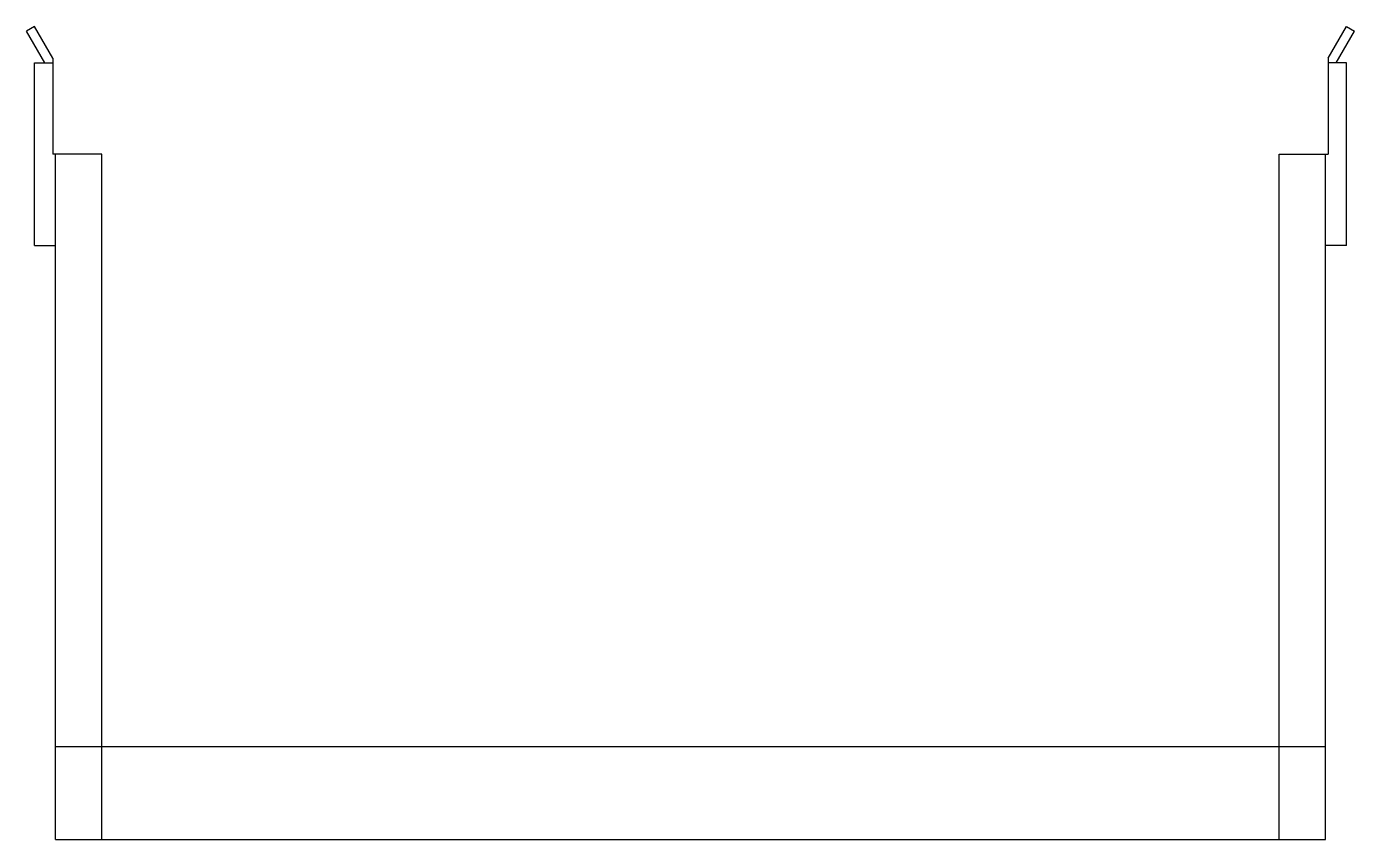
# Model space of a CAD drawing. Extents: x -727 to 726, y -426 to 464.
import ezdxf

# ---------------------------------------------------------------- set-up
doc = ezdxf.new("R2010")
doc.units = 0
doc.layers.get('0').update_dxf_attribs({"linetype": 'CONTINUOUS'})

msp = doc.modelspace()

# ---------------------------------------------------------------- linework, layer by layer
for p, q in [((-718.410034, 464.04737), (-727.070288, 459.04737)), ((-707.070288, 424.406354), (-727.070288, 459.04737)), ((-698.410034, 429.406354), (-718.410034, 464.04737)), ((697.589966, 429.406354), (717.589966, 464.04737)), ((706.25022, 424.406354), (726.25022, 459.04737)), ((717.589966, 464.04737), (726.25022, 459.04737)), ((-718.410034, 224.406354), (-718.410034, 424.406354)), ((-718.410034, 424.406354), (-698.410034, 424.406354)), ((-698.410034, 429.406354), (-698.410034, 324.406354)), ((697.589966, 429.406354), (697.589966, 324.406354)), ((717.589966, 424.406354), (697.589966, 424.406354)), ((717.589966, 224.406354), (717.589966, 424.406354)), ((-644.610034, 324.406354), (-698.410034, 324.406354)), ((-695.410034, -425.593646), (-695.410034, 324.406354)), ((-644.610034, -425.593646), (-644.610034, 324.406354)), ((643.789966, -425.593646), (643.789966, 324.406354)), ((643.789966, 324.406354), (697.589966, 324.406354)), ((694.589966, -425.593646), (694.589966, 324.406354)), ((-718.410034, 224.406354), (-695.410034, 224.406354)), ((717.589966, 224.406354), (694.589966, 224.406354)), ((-695.410034, -323.993646), (694.589966, -323.993646)), ((-695.410034, -425.593646), (694.589966, -425.593646))]:
    msp.add_line(p, q)

doc.saveas('drawing.dxf')
